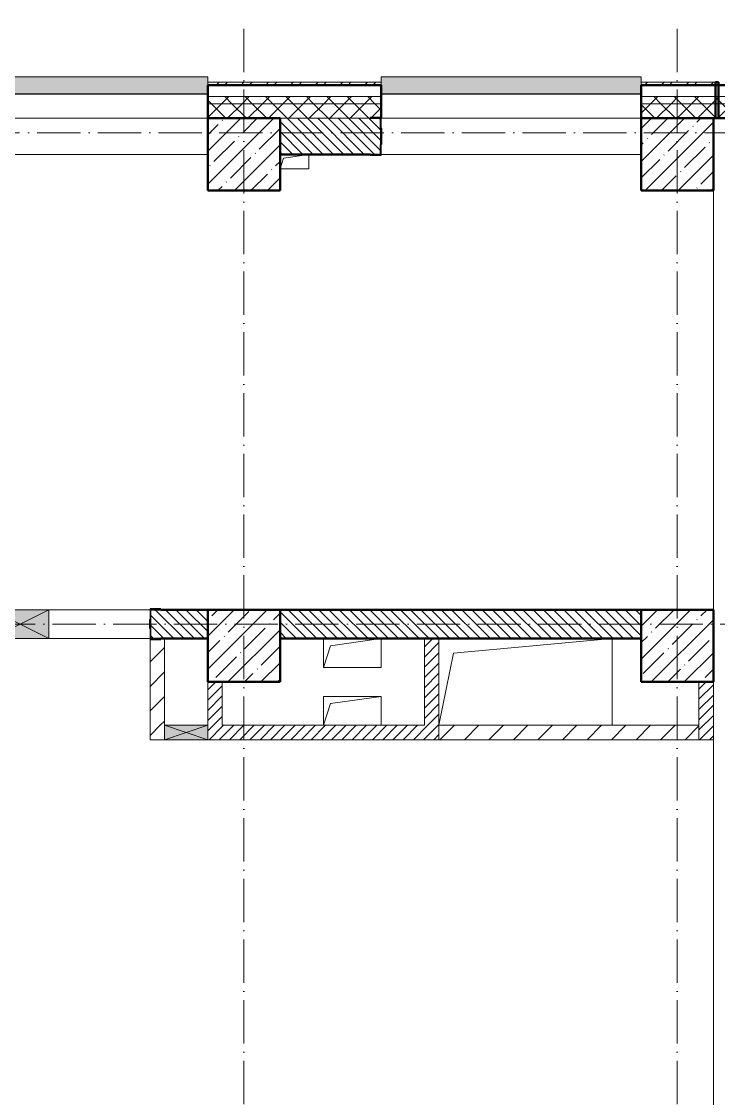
# Model space of a CAD drawing. Header units: millimetres. Extents: x -136833 to 49383, y -8033 to 344618.
# Drawn here: x -97924 to -93099, y 248495 to 255947 of the extents above; entities that cross this region are included whole.
import ezdxf

# ---------------------------------------------------------------- set-up
doc = ezdxf.new("R2010")
doc.units = ezdxf.units.MM
doc.linetypes.add('50_200_ШТРИХ_1Т_ш5_п1_п1_', pattern=[700, 500, -100, 0, -100])
for name, color, linetype, lineweight in [('A-DETL-GENF-OTLN', 7, 'Continuous', 9), ('A-FLOR-____-OTLN', 7, 'Continuous', 9), ('A-GENM-____-MCUT', 7, 'Continuous', 25), ('A-GENM-____-OTLN', 7, 'Continuous', 9), ('A-GENM-____-OTLN-1', 7, 'Continuous', 25), ('A-GLAZ-____-OTLN', 7, 'Continuous', 9), ('A-WALL-____-MCUT-2', 7, 'Continuous', 50), ('A-WALL-____-MCUT-3', 7, 'Continuous', 9), ('A-WALL-____-OTLN', 7, 'Continuous', 9), ('A-WALL-____-PATT-1', 7, 'Continuous', 9), ('A-WALL-FNSH-MCUT-1', 7, 'Continuous', 9), ('I-WALL-____-OTLN', 7, 'Continuous', 9), ('S-COLS-____-MCUT', 7, 'Continuous', 50), ('S-COLS-____-OTLN', 7, 'Continuous', 9), ('S-GRID-____-OTLN-1', 7, '50_200_ШТРИХ_1Т_ш5_п1_п1_', 9)]:
    doc.layers.add(name, color=color, linetype=linetype, lineweight=lineweight)
doc.layers.add('A-GLAZ-____-OTLN-1', color=7, linetype='Continuous', lineweight=9, true_color=0xc0c0c0)
pattern_1 = [(45, (-131434.41, 245796.49), (-70.71068, 70.71068), []), (135, (-131434.41, 245796.49), (-70.71068, -70.71068), [])]
pattern_2 = [(135, (-131434.413, 245796.486), (-35.35534, -35.35534), [])]
pattern_3 = [(45, (-131434.41, 245796.49), (-84.8528, 84.8528), [])]
pattern_4 = [(45, (-131434.413, 245796.486), (-35.35534, 35.35534), [])]

# ---------------------------------------------------------------- blocks, each defined once
blk = doc.blocks.new('BSC_Колонна _Прямоугольная - 500х500-V68-АР1_План отверстий 2 этажа в осях 1-64_А-ГГ')
at = {"layer": 'S-COLS-____-OTLN'}
h = blk.add_hatch(dxfattribs=at)
h.set_pattern_fill('FP_97', color=256, style=0, pattern_type=2)
h.set_pattern_definition([(45, (-38050, -5831.04), (-114.04925, 114.04925), []), (45, (-37935.95, -5831.04), (-114.04925, 114.04925), [201.613, -40.323, 3.353, -36.97])])
h.paths.add_polyline_path([(-250, -250), (250, -250), (250, 250), (-250, 250)], flags=0)
at = {"layer": 'S-COLS-____-MCUT'}
for p, q in [((250, 250), (-250, 250)), ((-250, 250), (-250, -250)), ((250, -250), (250, 250)), ((-250, -250), (250, -250))]:
    blk.add_line(p, q, dxfattribs=at)
blk = doc.blocks.new('BSC_Колонна _Прямоугольная - 500х500-V95-АР1_План отверстий 2 этажа в осях 1-64_А-ГГ')
at = {"layer": 'S-COLS-____-OTLN'}
h = blk.add_hatch(dxfattribs=at)
h.set_pattern_fill('FP_124', color=256, style=0, pattern_type=2)
h.set_pattern_definition([(45, (-35050, -5831.04), (-114.04925, 114.04925), []), (45, (-34935.95, -5831.04), (-114.04925, 114.04925), [201.613, -40.323, 3.353, -36.97])])
h.paths.add_polyline_path([(-250, -250), (250, -250), (250, 250), (-250, 250)], flags=0)
at = {"layer": 'S-COLS-____-MCUT'}
for p, q in [((250, 250), (-250, 250)), ((-250, 250), (-250, -250)), ((250, -250), (250, 250)), ((-250, -250), (250, -250))]:
    blk.add_line(p, q, dxfattribs=at)
blk = doc.blocks.new('BSC_Колонна _Прямоугольная - 500х500-V96-АР1_План отверстий 2 этажа в осях 1-64_А-ГГ')
at = {"layer": 'S-COLS-____-OTLN'}
h = blk.add_hatch(dxfattribs=at)
h.set_pattern_fill('FP_125', color=256, style=0, pattern_type=2)
h.set_pattern_definition([(45, (-38050, -9231.04), (-114.04925, 114.04925), []), (45, (-37935.95, -9231.04), (-114.04925, 114.04925), [201.613, -40.323, 3.353, -36.97])])
h.paths.add_polyline_path([(-250, -250), (250, -250), (250, 250), (-250, 250), (-250, 104.8)], flags=0)
at = {"layer": 'S-COLS-____-MCUT'}
for p, q in [((250, 250), (-250, 250)), ((-250, 250), (-250, -250)), ((250, -250), (250, 250)), ((-250, -250), (250, -250))]:
    blk.add_line(p, q, dxfattribs=at)
blk = doc.blocks.new('Фахверк_СКБ_Уголок - 250_2700-27497298-АР1_План отверстий 2 этажа в осях 1-64_А-ГГ')
at = {"layer": 'A-GENM-____-MCUT'}
for p, q in [((200, 181), (125, 181)), ((125, 181), (125, 106)), ((131, 106), (131, 175)), ((131, 175), (200, 175)), ((200, 175), (200, 181)), ((125, 106), (131, 106)), ((131, -6), (125, -6)), ((125, -6), (125, -81)), ((131, -75), (131, -6)), ((125, -81), (200, -81)), ((200, -75), (131, -75)), ((200, -81), (200, -75))]:
    blk.add_line(p, q, dxfattribs=at)
blk = doc.blocks.new('Фахверк_СКБ_Уголок - 200_3960-28268576-АР1_План отверстий 2 этажа в осях 1-64_А-ГГ')
at = {"layer": 'A-GENM-____-MCUT'}
for p, q in [((200, 156), (125, 156)), ((125, 156), (125, 81)), ((131, 81), (131, 150)), ((131, 150), (200, 150)), ((200, 150), (200, 156)), ((125, 81), (131, 81)), ((131, 19), (125, 19)), ((125, 19), (125, -56)), ((131, -50), (131, 19)), ((125, -56), (200, -56)), ((200, -50), (131, -50)), ((200, -56), (200, -50))]:
    blk.add_line(p, q, dxfattribs=at)
blk = doc.blocks.new('AR_Отверстие прямоугольное _в плите_ - AR_Отверстие прямоугольное _в плите_-30459223-АР1_План отверстий 2 этажа в осях 1-64_А-ГГ')
at = {"layer": 'A-GENM-____-OTLN'}
for p, q in [((-200, 100), (-200, -100)), ((-150, 50), (200, 100)), ((200, -100), (200, 100)), ((-200, -100), (-150, 50)), ((-200, -100), (200, -100))]:
    blk.add_line(p, q, dxfattribs=at)
blk = doc.blocks.new('AR_Отверстие прямоугольное _в плите_ - AR_Отверстие прямоугольное _в плите_-V166-АР1_План отверстий 2 этажа в осях 1-64_А-ГГ')
at = {"layer": 'A-GENM-____-OTLN'}
for p, q in [((-100, -50), (-75, 25)), ((-75, 25), (100, 50)), ((100, -50), (100, 50)), ((-100, -50), (100, -50))]:
    blk.add_line(p, q, dxfattribs=at)
blk = doc.blocks.new('AR_Отверстие прямоугольное _в плите_ - AR_Отверстие прямоугольное _в плите_-V179-АР1_План отверстий 2 этажа в осях 1-64_А-ГГ')
at = {"layer": 'A-GENM-____-OTLN'}
for p, q in [((200, 100), (-200, 100)), ((-200, 100), (-200, -100)), ((-150, 50), (200, 100)), ((200, -100), (200, 100)), ((-200, -100), (-150, 50))]:
    blk.add_line(p, q, dxfattribs=at)
blk = doc.blocks.new('AR_Отверстие прямоугольное _в плите_ - AR_Отверстие прямоугольное _в плите_-V192-АР1_План отверстий 2 этажа в осях 1-64_А-ГГ')
at = {"layer": 'A-GENM-____-OTLN'}
for p, q in [((-500, 200), (600, 300)), ((600, -300), (600, 300)), ((-600, -300), (-500, 200))]:
    blk.add_line(p, q, dxfattribs=at)
blk = doc.blocks.new('Отлив_СКБ - Отлив витража_120_НВФ-31885513-АР1_План отверстий 2 этажа в осях 1-64_А-ГГ')
at = {"layer": 'A-GLAZ-____-OTLN-1'}
for points in [[(7800, 2), (7800, 120), (0, 120), (0, 2), (4800.7, 2)], [(7800, 0), (7800, 2), (0, 2), (0, 0), (4800.7, 0)]]:
    blk.add_hatch(color=256, dxfattribs=at).paths.add_polyline_path(points, flags=0)
at = {"layer": 'A-GLAZ-____-OTLN'}
for p, q in [((0, 83), (0, 120)), ((7800, 120), (0, 120)), ((7800, 120), (7800, 83)), ((0, 2), (7800, 2)), ((7800, 0), (0, 0))]:
    blk.add_line(p, q, dxfattribs=at)
blk = doc.blocks.new('Отлив_СКБ - Отлив витража_120_НВФ-31885689-АР1_План отверстий 2 этажа в осях 1-64_А-ГГ')
at = {"layer": 'A-GLAZ-____-OTLN-1'}
for points in [[(1800, 2), (1800, 120), (0, 120), (0, 2), (1103.1, 2)], [(1103.1, 0), (1800, 0), (1800, 2), (0, 2), (0, 0)]]:
    blk.add_hatch(color=256, dxfattribs=at).paths.add_polyline_path(points, flags=0)
at = {"layer": 'A-GLAZ-____-OTLN'}
for p, q in [((0, 83), (0, 120)), ((1800, 120), (0, 120)), ((1800, 120), (1800, 83)), ((0, 2), (1800, 2)), ((1800, 0), (0, 0))]:
    blk.add_line(p, q, dxfattribs=at)
blk = doc.blocks.new('Стены 4 - Стены 4-31195499-АР1_План отверстий 2 этажа в осях 1-64_А-ГГ')
at = {"layer": 'A-WALL-____-MCUT-2'}
for p, q in [((-1798.5, 41030.2), (-1798.5, 41010.2)), ((-1548.5, 41030.2), (-1798.5, 41030.2)), ((-1798.5, 41010.2), (-1548.5, 41010.2)), ((-1548.5, 41010.2), (-1548.5, 41030.2))]:
    blk.add_line(p, q, dxfattribs=at)
blk = doc.blocks.new('AR_Отверстие прямоугольное _в стене__БезПР - AR_Отверстие прямоугольное _в стене__БезПР-36428632-АР1_План отверстий 2 этажа в осях 1-64_А-ГГ')
at = {"layer": 'A-GLAZ-____-OTLN'}
blk.add_hatch(color=256, dxfattribs=at).paths.add_polyline_path([(-200, -100), (200, -100), (200, 100), (-200, 100)], flags=0)
at = {"layer": 'A-DETL-GENF-OTLN'}
for p, q in [((-200, -100), (-200, 100)), ((-200, 100), (200, 100)), ((200, 100), (-200, -100)), ((-200, 100), (200, -100)), ((200, 100), (-200, 100)), ((-200, 100), (-200, -100)), ((200, 100), (200, -100)), ((200, -100), (200, 100)), ((200, -100), (-200, -100)), ((-200, -100), (200, -100))]:
    blk.add_line(p, q, dxfattribs=at)
at = {"layer": 'A-GLAZ-____-OTLN'}
blk.add_line((200, 100), (-200, 100), dxfattribs=at)
blk = doc.blocks.new('AR_Отверстие прямоугольное _в стене__БезПР - AR_Отверстие прямоугольное _в стене__БезПР-36789553-АР1_План отверстий 2 этажа в осях 1-64_А-ГГ')
at = {"layer": 'A-GLAZ-____-OTLN'}
blk.add_hatch(color=256, dxfattribs=at).paths.add_polyline_path([(150, -50), (150, 50), (-150, 50), (-150, -50)], flags=0)
at = {"layer": 'A-DETL-GENF-OTLN'}
for p, q in [((-150, -50), (-150, 50)), ((-150, 50), (150, 50)), ((150, 50), (-150, -50)), ((-150, 50), (150, -50)), ((150, 50), (-150, 50)), ((-150, 50), (-150, -50)), ((150, 50), (150, -50)), ((150, -50), (150, 50)), ((150, -50), (-150, -50)), ((-150, -50), (150, -50))]:
    blk.add_line(p, q, dxfattribs=at)
at = {"layer": 'A-GLAZ-____-OTLN'}
blk.add_line((150, 50), (-150, 50), dxfattribs=at)
blk = doc.blocks.new('3эт')
at = {"layer": 'S-GRID-____-OTLN-1', "color": 251, "ltscale": 0.6, "true_color": 0x636466}
for p, q in [((318820.7, -91346.1), (318820.7, -76712.9)), ((321820.7, -91346.1), (321820.7, -76712.9)), ((387845.1, -77482.4), (279340.9, -77482.4)), ((374089.5, -80882.4), (279101.9, -80882.4))]:
    blk.add_line(p, q, dxfattribs=at)

msp = doc.modelspace()

# ---------------------------------------------------------------- hatches: boundary and pattern name
at = {"layer": 'A-WALL-____-PATT-1'}
h = msp.add_hatch(dxfattribs=at)
h.set_pattern_fill('FP_3', color=256, style=0, pattern_type=2)
h.set_pattern_definition([(45, (-131434.41, 245796.49), (-85.5366, 85.5366), []), (45, (-131377.39, 245796.49), (-85.5366, 85.5366), [])])
h.paths.add_polyline_path([(-93119.4, 255507.5), (-93119.4, 255527.5), (-93634.4, 255527.5), (-93634.4, 255507.5)], flags=0)
h.paths.add_polyline_path([(-95434.4, 255507.5), (-95434.4, 255527.5), (-96634.4, 255527.5), (-96634.4, 255507.5), (-96098.8, 255507.5)], flags=0)
h.paths.add_polyline_path([(-104434.4, 255507.5), (-104434.4, 255527.5), (-107584.4, 255527.5), (-107584.4, 255507.5), (-106703.6, 255507.5)], flags=0)
h = msp.add_hatch(dxfattribs=at)
h.set_pattern_fill('FP_1', color=256, style=0, pattern_type=2)
h.set_pattern_definition(pattern_1)
h.paths.add_polyline_path([(-57084.4, 255377.5), (-57084.4, 255427.5), (-63434.4, 255427.5), (-63434.4, 255377.5), (-57214.6, 255377.5)], flags=0)
h.paths.add_polyline_path([(-66051.9, 255377.5), (-65234.4, 255377.5), (-65234.4, 255427.5), (-66434.4, 255427.5), (-66434.4, 255377.5)], flags=0)
h.paths.add_polyline_path([(-68234.4, 255377.5), (-68234.4, 255427.5), (-69434.4, 255427.5), (-69434.4, 255377.5), (-68703.1, 255377.5)], flags=0)
h.paths.add_polyline_path([(-71234.4, 255377.5), (-71234.4, 255427.5), (-72434.4, 255427.5), (-72434.4, 255377.5), (-71354.3, 255377.5)], flags=0)
h.paths.add_polyline_path([(-74234.4, 255377.5), (-74234.4, 255427.5), (-75434.4, 255427.5), (-75434.4, 255377.5), (-74889.2, 255377.5)], flags=0)
h.paths.add_polyline_path([(-78434.4, 255377.5), (-77234.4, 255377.5), (-77234.4, 255427.5), (-78434.4, 255427.5)], flags=0)
h.paths.add_polyline_path([(-81434.4, 255377.5), (-80234.4, 255377.5), (-80234.4, 255427.5), (-81434.4, 255427.5)], flags=0)
h.paths.add_polyline_path([(-83726.6, 255377.5), (-83234.4, 255377.5), (-83234.4, 255427.5), (-84434.4, 255427.5), (-84434.4, 255377.5)], flags=0)
h.paths.add_polyline_path([(-86234.4, 255377.5), (-86234.4, 255427.5), (-87434.4, 255427.5), (-87434.4, 255377.5), (-87261.5, 255377.5)], flags=0)
h.paths.add_polyline_path([(-89234.4, 255377.5), (-89234.4, 255427.5), (-90434.4, 255427.5), (-90434.4, 255377.5), (-89912.7, 255377.5)], flags=0)
h.paths.add_polyline_path([(-93634.4, 255377.5), (-92234.4, 255377.5), (-92234.4, 255427.5), (-93634.4, 255427.5)], flags=0)
h.paths.add_polyline_path([(-95434.4, 255377.5), (-95434.4, 255427.5), (-96634.4, 255427.5), (-96634.4, 255377.5), (-96098.8, 255377.5)], flags=0)
h.paths.add_polyline_path([(-104434.4, 255377.5), (-104434.4, 255427.5), (-107604.4, 255427.5), (-107604.4, 255377.5), (-106703.6, 255377.5)], flags=0)
h = msp.add_hatch(dxfattribs=at)
h.set_pattern_fill('FP_1', color=256, style=0, pattern_type=2)
h.set_pattern_definition(pattern_1)
h.paths.add_polyline_path([(-57084.4, 255277.5), (-57084.4, 255377.5), (-63434.4, 255377.5), (-63434.4, 255283.5), (-63359.4, 255283.5), (-63359.4, 255277.5), (-57214.6, 255277.5)], flags=0)
h.paths.add_polyline_path([(-66051.9, 255277.5), (-65309.4, 255277.5), (-65309.4, 255283.5), (-65234.4, 255283.5), (-65234.4, 255377.5), (-66434.4, 255377.5), (-66434.4, 255283.5), (-66359.4, 255283.5), (-66359.4, 255277.5)], flags=0)
h.paths.add_polyline_path([(-68309.4, 255277.5), (-68309.4, 255283.5), (-68234.4, 255283.5), (-68234.4, 255377.5), (-69434.4, 255377.5), (-69434.4, 255283.5), (-69359.4, 255283.5), (-69359.4, 255277.5), (-68584.4, 255277.5)], flags=0)
h.paths.add_polyline_path([(-72084.4, 255277.5), (-71309.4, 255277.5), (-71309.4, 255283.5), (-71234.4, 255283.5), (-71234.4, 255377.5), (-72434.4, 255377.5), (-72434.4, 255283.5), (-72359.4, 255283.5), (-72359.4, 255277.5), (-72238, 255277.5)], flags=0)
h.paths.add_polyline_path([(-74889.2, 255277.5), (-74309.4, 255277.5), (-74309.4, 255283.5), (-74234.4, 255283.5), (-74234.4, 255377.5), (-75434.4, 255377.5), (-75434.4, 255283.5), (-75359.4, 255283.5), (-75359.4, 255277.5)], flags=0)
h.paths.add_polyline_path([(-77584.4, 255277.5), (-77309.4, 255277.5), (-77309.4, 255283.5), (-77234.4, 255283.5), (-77234.4, 255377.5), (-78434.4, 255377.5), (-78434.4, 255283.5), (-78359.4, 255283.5), (-78359.4, 255277.5), (-78084.4, 255277.5)], flags=0)
h.paths.add_polyline_path([(-80584.4, 255277.5), (-80309.4, 255277.5), (-80309.4, 255283.5), (-80234.4, 255283.5), (-80234.4, 255377.5), (-81434.4, 255377.5), (-81434.4, 255283.5), (-81359.4, 255283.5), (-81359.4, 255277.5), (-81075.4, 255277.5)], flags=0)
h.paths.add_polyline_path([(-83309.4, 255277.5), (-83309.4, 255283.5), (-83234.4, 255283.5), (-83234.4, 255377.5), (-84434.4, 255377.5), (-84434.4, 255283.5), (-84359.4, 255283.5), (-84359.4, 255277.5), (-83726.6, 255277.5)], flags=0)
h.paths.add_polyline_path([(-86309.4, 255277.5), (-86309.4, 255283.5), (-86234.4, 255283.5), (-86234.4, 255377.5), (-87434.4, 255377.5), (-87434.4, 255283.5), (-87359.4, 255283.5), (-87359.4, 255277.5), (-86584.4, 255277.5)], flags=0)
h.paths.add_polyline_path([(-90359.4, 255277.5), (-89309.4, 255277.5), (-89309.4, 255283.5), (-89234.4, 255283.5), (-89234.4, 255377.5), (-90434.4, 255377.5), (-90434.4, 255283.5), (-90359.4, 255283.5)], flags=0)
h.paths.add_polyline_path([(-92584.4, 255277.5), (-92309.4, 255277.5), (-92309.4, 255283.5), (-92234.4, 255283.5), (-92234.4, 255377.5), (-93634.4, 255377.5), (-93634.4, 255277.5), (-93134.4, 255277.5)], flags=0)
h.paths.add_polyline_path([(-96098.8, 255277.5), (-95509.4, 255277.5), (-95509.4, 255283.5), (-95434.4, 255283.5), (-95434.4, 255377.5), (-96634.4, 255377.5), (-96634.4, 255277.5), (-96134.4, 255277.5)], flags=0)
h.paths.add_polyline_path([(-104509.4, 255277.5), (-104509.4, 255283.5), (-104434.4, 255283.5), (-104434.4, 255377.5), (-107604.4, 255377.5), (-107604.4, 255277.5), (-105134.4, 255277.5)], flags=0)
h = msp.add_hatch(dxfattribs=at)
h.set_pattern_fill('FP_6', color=256, style=0, pattern_type=2)
h.set_pattern_definition(pattern_2)
h.paths.add_polyline_path([(-96134.4, 255027.5), (-95440.4, 255027.5), (-95440.4, 255096.5), (-95434.4, 255096.5), (-95434.4, 255208.5), (-95440.4, 255208.5), (-95440.4, 255277.5), (-96134.4, 255277.5)], flags=0)
h = msp.add_hatch(dxfattribs=at)
h.set_pattern_fill('FP_6', color=256, style=0, pattern_type=2)
h.set_pattern_definition(pattern_2)
h.paths.add_polyline_path([(-96959.4, 251677.5), (-96634.4, 251677.5), (-96634.4, 251877.5), (-97028.4, 251877.5), (-97028.4, 251808.5), (-97034.4, 251808.5), (-97034.4, 251746.5), (-97028.4, 251746.5), (-97028.4, 251677.5)], flags=0)
h.paths.add_polyline_path([(-98809.4, 251677.5), (-98740.4, 251677.5), (-98740.4, 251746.5), (-98734.4, 251746.5), (-98734.4, 251808.5), (-98740.4, 251808.5), (-98740.4, 251877.5), (-100328.4, 251877.5), (-100328.4, 251808.5), (-100334.4, 251808.5), (-100334.4, 251746.5), (-100328.4, 251746.5), (-100328.4, 251677.5), (-99633.7, 251677.5)], flags=0)
h.paths.add_polyline_path([(-101328.4, 251677.5), (-101040.4, 251677.5), (-101040.4, 251746.5), (-101034.4, 251746.5), (-101034.4, 251808.5), (-101040.4, 251808.5), (-101040.4, 251877.5), (-101328.4, 251877.5), (-101328.4, 251808.5), (-101334.4, 251808.5), (-101334.4, 251746.5), (-101328.4, 251746.5), (-101328.4, 251681.5)], flags=0)
h.paths.add_polyline_path([(-102134.4, 251677.5), (-102040.4, 251677.5), (-102040.4, 251746.5), (-102034.4, 251746.5), (-102034.4, 251808.5), (-102040.4, 251808.5), (-102040.4, 251877.5), (-102134.4, 251877.5), (-102134.4, 251771.5)], flags=0)
h = msp.add_hatch(dxfattribs=at)
h.set_pattern_fill('FP_6', color=256, style=0, pattern_type=2)
h.set_pattern_definition(pattern_2)
h.paths.add_polyline_path([(-93634.4, 251677.5), (-93634.4, 251877.5), (-96134.4, 251877.5), (-96134.4, 251677.5), (-96098.8, 251677.5)], flags=0)
h = msp.add_hatch(dxfattribs=at)
h.set_pattern_fill('FP_4', color=256, style=0, pattern_type=2)
h.set_pattern_definition(pattern_3)
h.paths.add_polyline_path([(-96934.4, 251077.5), (-96934.4, 251677.5), (-96959.4, 251677.5), (-96959.4, 251671.5), (-97034.4, 251671.5), (-97034.4, 251077.5), (-96959.4, 251077.5)], flags=0)
h = msp.add_hatch(dxfattribs=at)
h.set_pattern_fill('FP_5', color=256, style=0, pattern_type=2)
h.set_pattern_definition(pattern_4)
h.paths.add_polyline_path([(-95034.4, 251077.5), (-95034.4, 251677.5), (-95134.4, 251677.5), (-95134.4, 251077.5)], flags=0)
h = msp.add_hatch(dxfattribs=at)
h.set_pattern_fill('FP_5', color=256, style=0, pattern_type=2)
h.set_pattern_definition(pattern_4)
h.paths.add_polyline_path([(-96534.4, 250977.5), (-96534.4, 251377.5), (-96634.4, 251377.5), (-96634.4, 250977.5)], flags=0)
h = msp.add_hatch(dxfattribs=at)
h.set_pattern_fill('FP_5', color=256, style=0, pattern_type=2)
h.set_pattern_definition(pattern_4)
h.paths.add_polyline_path([(-93134.4, 250977.5), (-93134.4, 251377.5), (-93234.4, 251377.5), (-93234.4, 250977.5)], flags=0)
h = msp.add_hatch(dxfattribs=at)
h.set_pattern_fill('FP_4', color=256, style=0, pattern_type=2)
h.set_pattern_definition(pattern_3)
h.paths.add_polyline_path([(-97034.4, 250977.5), (-96934.4, 250977.5), (-96934.4, 251077.5), (-97034.4, 251077.5)], flags=0)
h = msp.add_hatch(dxfattribs=at)
h.set_pattern_fill('FP_5', color=256, style=0, pattern_type=2)
h.set_pattern_definition(pattern_4)
h.paths.add_polyline_path([(-95034.4, 250977.5), (-95034.4, 251077.5), (-96534.4, 251077.5), (-96534.4, 250977.5), (-96098.8, 250977.5)], flags=0)
h = msp.add_hatch(dxfattribs=at)
h.set_pattern_fill('FP_4', color=256, style=0, pattern_type=2)
h.set_pattern_definition(pattern_3)
h.paths.add_polyline_path([(-93234.4, 250977.5), (-93234.4, 251077.5), (-95034.4, 251077.5), (-95034.4, 250977.5)], flags=0)
at = {"layer": 'S-COLS-____-OTLN'}
h = msp.add_hatch(dxfattribs=at)
h.set_pattern_fill('FP_25', color=256, style=0, pattern_type=2)
h.set_pattern_definition([(45, (-131434.41, 245796.49), (-114.04925, 114.04925), []), (45, (-131320.36, 245796.49), (-114.04925, 114.04925), [201.612, -40.322, 3.353, -36.97])])
h.paths.add_polyline_path([(-96634.4, 254777.5), (-96134.4, 254777.5), (-96134.4, 255277.5), (-96634.4, 255277.5)], flags=0)

# ---------------------------------------------------------------- linework, layer by layer
at = {"layer": 'A-FLOR-____-OTLN'}
for p, q in [((-93134.4, 251877.5), (-93134.4, 254777.5)), ((-95834.4, 251477.5), (-95834.4, 251677.5)), ((-95434.4, 251677.5), (-95434.4, 251477.5)), ((-93834.4, 251677.5), (-93834.4, 251077.5)), ((-95434.4, 251477.5), (-95834.4, 251477.5)), ((-95834.4, 251277.5), (-95434.4, 251277.5)), ((-95834.4, 251077.5), (-95834.4, 251277.5)), ((-95434.4, 251277.5), (-95434.4, 251077.5)), ((-93134.4, 244377.5), (-93134.4, 250977.5))]:
    msp.add_line(p, q, dxfattribs=at)
at = {"layer": 'A-WALL-____-MCUT-2'}
for p, q in [((-95434.4, 255507.5), (-96634.4, 255507.5)), ((-96634.4, 255507.5), (-96634.4, 255277.5)), ((-95434.4, 255283.5), (-95434.4, 255507.5)), ((-92234.4, 255507.5), (-93634.4, 255507.5)), ((-93634.4, 255507.5), (-93634.4, 255277.5)), ((-96634.4, 255277.5), (-96134.4, 255277.5)), ((-96134.4, 255277.5), (-96134.4, 255027.5)), ((-93134.4, 255277.5), (-92584.4, 255277.5)), ((-95434.4, 255096.5), (-95434.4, 255208.5)), ((-96134.4, 255027.5), (-95509.4, 255027.5)), ((-96634.4, 251877.5), (-96959.4, 251877.5)), ((-93634.4, 251877.5), (-96134.4, 251877.5)), ((-97034.4, 251808.5), (-97034.4, 251746.5)), ((-96959.4, 251677.5), (-96634.4, 251677.5)), ((-96134.4, 251677.5), (-93634.4, 251677.5))]:
    msp.add_line(p, q, dxfattribs=at)
at = {"layer": 'A-WALL-____-MCUT-3'}
for p, q in [((-95434.4, 255427.5), (-96634.4, 255427.5)), ((-95434.4, 255377.5), (-96634.4, 255377.5)), ((-92234.4, 255427.5), (-93634.4, 255427.5)), ((-92234.4, 255377.5), (-93634.4, 255377.5)), ((-96134.4, 255277.5), (-95509.4, 255277.5))]:
    msp.add_line(p, q, dxfattribs=at)
at = {"layer": 'A-WALL-____-OTLN'}
for p, q in [((-102134.4, 255277.5), (-96634.4, 255277.5)), ((-95434.4, 255277.5), (-93634.4, 255277.5)), ((-96634.4, 255027.5), (-102134.4, 255027.5)), ((-93634.4, 255027.5), (-95434.4, 255027.5))]:
    msp.add_line(p, q, dxfattribs=at)
at = {"layer": 'A-WALL-FNSH-MCUT-1'}
for p, q in [((-95434.4, 255527.5), (-96634.4, 255527.5)), ((-96634.4, 255527.5), (-96634.4, 255507.5)), ((-95434.4, 255507.5), (-95434.4, 255527.5)), ((-93119.4, 255527.5), (-93634.4, 255527.5)), ((-93634.4, 255527.5), (-93634.4, 255507.5)), ((-93119.4, 255507.5), (-93119.4, 255527.5)), ((-97034.4, 251671.5), (-97034.4, 250977.5)), ((-96934.4, 251077.5), (-96934.4, 251677.5)), ((-95134.4, 251677.5), (-95134.4, 251077.5)), ((-95034.4, 250977.5), (-95034.4, 251677.5)), ((-96634.4, 251377.5), (-96634.4, 251077.5)), ((-96534.4, 251077.5), (-96534.4, 251377.5)), ((-93234.4, 250977.5), (-93234.4, 251377.5)), ((-93134.4, 250977.5), (-93134.4, 251377.5)), ((-95134.4, 251077.5), (-96534.4, 251077.5)), ((-93234.4, 251077.5), (-95034.4, 251077.5)), ((-97034.4, 250977.5), (-96934.4, 250977.5)), ((-96634.4, 250977.5), (-93134.4, 250977.5))]:
    msp.add_line(p, q, dxfattribs=at)
at = {"layer": 'I-WALL-____-OTLN'}
for p, q in [((-97734.4, 251877.5), (-97034.4, 251877.5)), ((-97034.4, 251677.5), (-97734.4, 251677.5))]:
    msp.add_line(p, q, dxfattribs=at)
at = {"layer": 'S-COLS-____-MCUT'}
for p, q in [((-96134.4, 255277.5), (-96634.4, 255277.5)), ((-96634.4, 255277.5), (-96634.4, 254777.5)), ((-96134.4, 254777.5), (-96134.4, 255277.5)), ((-96634.4, 254777.5), (-96134.4, 254777.5))]:
    msp.add_line(p, q, dxfattribs=at)

# ---------------------------------------------------------------- block references
msp.add_blockref('3эт', (-415205.1, 332659.9))
at = {"layer": 'A-GENM-____-OTLN'}
for name, p in [('AR_Отверстие прямоугольное _в плите_ - AR_Отверстие прямоугольное _в плите_-V166-АР1_План отверстий 2 этажа в осях 1-64_А-ГГ', (-96034.4, 254977.5)), ('AR_Отверстие прямоугольное _в плите_ - AR_Отверстие прямоугольное _в плите_-30459223-АР1_План отверстий 2 этажа в осях 1-64_А-ГГ', (-95634.4, 251577.5)), ('AR_Отверстие прямоугольное _в плите_ - AR_Отверстие прямоугольное _в плите_-V192-АР1_План отверстий 2 этажа в осях 1-64_А-ГГ', (-94434.4, 251377.5)), ('AR_Отверстие прямоугольное _в плите_ - AR_Отверстие прямоугольное _в плите_-V179-АР1_План отверстий 2 этажа в осях 1-64_А-ГГ', (-95634.4, 251177.5))]:
    msp.add_blockref(name, p, dxfattribs=at)
at = {"layer": 'A-GENM-____-OTLN-1', "rotation": 180}
msp.add_blockref('Фахверк_СКБ_Уголок - 250_2700-27497298-АР1_План отверстий 2 этажа в осях 1-64_А-ГГ', (-95309.4, 255202.5), dxfattribs=at)
at = {"layer": 'A-GENM-____-OTLN-1'}
msp.add_blockref('Фахверк_СКБ_Уголок - 200_3960-28268576-АР1_План отверстий 2 этажа в осях 1-64_А-ГГ', (-97159.4, 251727.5), dxfattribs=at)
at = {"layer": 'A-GLAZ-____-OTLN'}
for name, p in [('Отлив_СКБ - Отлив витража_120_НВФ-31885513-АР1_План отверстий 2 этажа в осях 1-64_А-ГГ', (-104434.4, 255444.5)), ('Отлив_СКБ - Отлив витража_120_НВФ-31885689-АР1_План отверстий 2 этажа в осях 1-64_А-ГГ', (-95434.4, 255444.5)), ('AR_Отверстие прямоугольное _в стене__БезПР - AR_Отверстие прямоугольное _в стене__БезПР-36789553-АР1_План отверстий 2 этажа в осях 1-64_А-ГГ', (-96784.4, 251027.5))]:
    msp.add_blockref(name, p, dxfattribs=at)
at = {"layer": 'A-GLAZ-____-OTLN', "rotation": 180}
msp.add_blockref('AR_Отверстие прямоугольное _в стене__БезПР - AR_Отверстие прямоугольное _в стене__БезПР-36428632-АР1_План отверстий 2 этажа в осях 1-64_А-ГГ', (-97934.4, 251777.5), dxfattribs=at)
at = {"layer": 'A-WALL-____-OTLN', "rotation": 89.9999999999999}
msp.add_blockref('Стены 4 - Стены 4-31195499-АР1_План отверстий 2 этажа в осях 1-64_А-ГГ', (-52089.2, 257076), dxfattribs=at)
at = {"layer": 'S-COLS-____-OTLN'}
for name, p in [('BSC_Колонна _Прямоугольная - 500х500-V96-АР1_План отверстий 2 этажа в осях 1-64_А-ГГ', (-93384.4, 255027.5)), ('BSC_Колонна _Прямоугольная - 500х500-V95-АР1_План отверстий 2 этажа в осях 1-64_А-ГГ', (-96384.4, 251627.5)), ('BSC_Колонна _Прямоугольная - 500х500-V68-АР1_План отверстий 2 этажа в осях 1-64_А-ГГ', (-93384.4, 251627.5))]:
    msp.add_blockref(name, p, dxfattribs=at)

doc.saveas('drawing.dxf')
